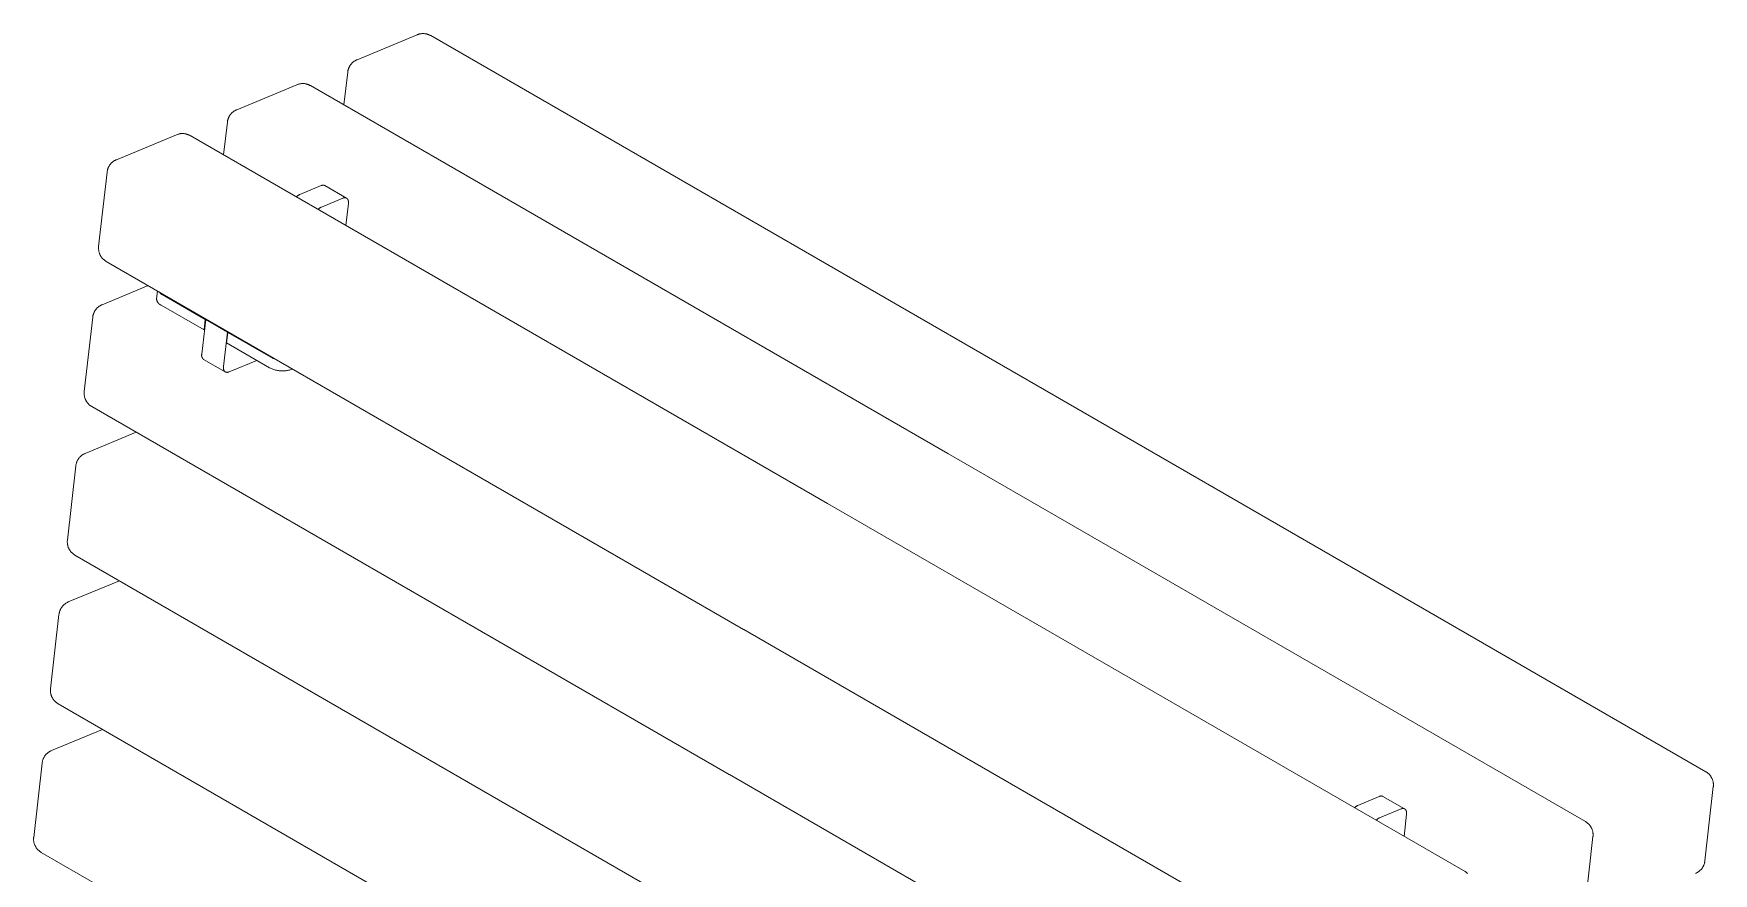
# Model space of a CAD drawing. Header units: millimetres. Extents: x -80 to 4518, y -398 to 2524.
# Drawn here: x 3970 to 4518, y 2251 to 2524 of the extents above; entities that cross this region are included whole.
import ezdxf

# ---------------------------------------------------------------- set-up
doc = ezdxf.new("R2010")
doc.units = ezdxf.units.MM
doc.layers.add('ZANO_R', color=7, linetype='Continuous', lineweight=0)

msp = doc.modelspace()

# ---------------------------------------------------------------- linework, layer by layer
at = {"layer": 'ZANO_R'}
for p, q in [((4075.78, 2515.87), (4095.38, 2524.01)), ((4095.38, 2524.01), (4095.54, 2524.08)), ((4095.54, 2524.08), (4095.7, 2524.13)), ((4095.7, 2524.13), (4095.86, 2524.19)), ((4095.86, 2524.19), (4096.03, 2524.23)), ((4096.03, 2524.23), (4096.19, 2524.27)), ((4096.19, 2524.27), (4096.36, 2524.31)), ((4096.36, 2524.31), (4096.52, 2524.34)), ((4096.52, 2524.34), (4096.69, 2524.36)), ((4096.69, 2524.36), (4096.86, 2524.38)), ((4096.86, 2524.38), (4097.03, 2524.39)), ((4097.03, 2524.39), (4097.2, 2524.4)), ((4097.2, 2524.4), (4097.37, 2524.4)), ((4097.37, 2524.4), (4097.54, 2524.39)), ((4097.54, 2524.39), (4097.71, 2524.38)), ((4097.71, 2524.38), (4097.88, 2524.36)), ((4097.88, 2524.36), (4098.05, 2524.34)), ((4098.05, 2524.34), (4098.22, 2524.31)), ((4098.22, 2524.31), (4098.38, 2524.28)), ((4098.38, 2524.28), (4098.55, 2524.24)), ((4098.55, 2524.24), (4098.71, 2524.19)), ((4098.71, 2524.19), (4098.87, 2524.14)), ((4098.87, 2524.14), (4099.03, 2524.09)), ((4099.03, 2524.09), (4099.19, 2524.03)), ((4099.19, 2524.03), (4099.35, 2523.96)), ((4099.35, 2523.96), (4099.5, 2523.89)), ((4099.5, 2523.89), (4099.65, 2523.81)), ((4099.65, 2523.81), (4099.8, 2523.73)), ((4099.8, 2523.73), (4307.59, 2403.76)), ((4073.21, 2513.45), (4073.28, 2513.6)), ((4073.28, 2513.6), (4073.37, 2513.75)), ((4073.37, 2513.75), (4073.46, 2513.9)), ((4073.46, 2513.9), (4073.55, 2514.04)), ((4073.55, 2514.04), (4073.65, 2514.19)), ((4073.65, 2514.19), (4073.75, 2514.32)), ((4073.75, 2514.32), (4073.86, 2514.46)), ((4073.86, 2514.46), (4073.97, 2514.59)), ((4073.97, 2514.59), (4074.09, 2514.71)), ((4074.09, 2514.71), (4074.21, 2514.83)), ((4074.21, 2514.83), (4074.33, 2514.95)), ((4074.33, 2514.95), (4074.46, 2515.06)), ((4074.46, 2515.06), (4074.6, 2515.17)), ((4074.6, 2515.17), (4074.73, 2515.28)), ((4074.73, 2515.28), (4074.87, 2515.38)), ((4074.87, 2515.38), (4075.02, 2515.47)), ((4075.02, 2515.47), (4075.16, 2515.56)), ((4075.16, 2515.56), (4075.31, 2515.64)), ((4075.31, 2515.64), (4075.46, 2515.72)), ((4075.46, 2515.72), (4075.62, 2515.8)), ((4075.62, 2515.8), (4075.78, 2515.87)), ((4057.31, 2508.04), (4057.48, 2508.06)), ((4057.48, 2508.06), (4057.65, 2508.08)), ((4057.65, 2508.08), (4057.82, 2508.09)), ((4057.82, 2508.09), (4057.99, 2508.1)), ((4057.99, 2508.1), (4058.16, 2508.1)), ((4058.16, 2508.1), (4058.33, 2508.09)), ((4058.33, 2508.09), (4058.5, 2508.08)), ((4058.5, 2508.08), (4058.66, 2508.07)), ((4058.66, 2508.07), (4058.83, 2508.04)), ((4071.51, 2501.12), (4072.73, 2511.81)), ((4072.73, 2511.81), (4072.75, 2511.98)), ((4072.75, 2511.98), (4072.78, 2512.15)), ((4072.78, 2512.15), (4072.81, 2512.32)), ((4072.81, 2512.32), (4072.85, 2512.49)), ((4072.85, 2512.49), (4072.9, 2512.65)), ((4072.9, 2512.65), (4072.95, 2512.82)), ((4072.95, 2512.82), (4073, 2512.98)), ((4073, 2512.98), (4073.06, 2513.14)), ((4073.06, 2513.14), (4073.13, 2513.3)), ((4073.13, 2513.3), (4073.21, 2513.45)), ((4036.56, 2499.57), (4056.17, 2507.72)), ((4056.17, 2507.72), (4056.33, 2507.78)), ((4056.33, 2507.78), (4056.49, 2507.84)), ((4056.49, 2507.84), (4056.65, 2507.89)), ((4056.65, 2507.89), (4056.81, 2507.93)), ((4056.81, 2507.93), (4056.98, 2507.98)), ((4056.98, 2507.98), (4057.14, 2508.01)), ((4057.14, 2508.01), (4057.31, 2508.04)), ((4058.83, 2508.04), (4059, 2508.02)), ((4059, 2508.02), (4059.17, 2507.98)), ((4059.17, 2507.98), (4059.33, 2507.94)), ((4059.33, 2507.94), (4059.5, 2507.9)), ((4059.5, 2507.9), (4059.66, 2507.85)), ((4059.66, 2507.85), (4059.82, 2507.79)), ((4059.82, 2507.79), (4059.98, 2507.73)), ((4059.98, 2507.73), (4060.13, 2507.66)), ((4060.13, 2507.66), (4060.29, 2507.59)), ((4060.29, 2507.59), (4060.44, 2507.51)), ((4060.44, 2507.51), (4060.59, 2507.43)), ((4060.59, 2507.43), (4268.37, 2387.47)), ((4033.92, 2497), (4033.99, 2497.15)), ((4033.99, 2497.15), (4034.07, 2497.31)), ((4034.07, 2497.31), (4034.15, 2497.46)), ((4034.15, 2497.46), (4034.24, 2497.6)), ((4034.24, 2497.6), (4034.33, 2497.75)), ((4034.33, 2497.75), (4034.43, 2497.89)), ((4034.43, 2497.89), (4034.54, 2498.03)), ((4034.54, 2498.03), (4034.64, 2498.16)), ((4034.64, 2498.16), (4034.76, 2498.29)), ((4034.76, 2498.29), (4034.87, 2498.41)), ((4034.87, 2498.41), (4034.99, 2498.54)), ((4034.99, 2498.54), (4035.12, 2498.65)), ((4035.12, 2498.65), (4035.25, 2498.77)), ((4035.25, 2498.77), (4035.38, 2498.88)), ((4035.38, 2498.88), (4035.52, 2498.98)), ((4035.52, 2498.98), (4035.66, 2499.08)), ((4035.66, 2499.08), (4035.8, 2499.17)), ((4035.8, 2499.17), (4035.95, 2499.26)), ((4035.95, 2499.26), (4036.1, 2499.35)), ((4036.1, 2499.35), (4036.25, 2499.43)), ((4036.25, 2499.43), (4036.4, 2499.5)), ((4036.4, 2499.5), (4036.56, 2499.57)), ((4017.43, 2491.59), (4017.6, 2491.64)), ((4017.6, 2491.64), (4017.76, 2491.68)), ((4017.76, 2491.68), (4017.93, 2491.71)), ((4017.93, 2491.71), (4018.09, 2491.74)), ((4018.09, 2491.74), (4018.26, 2491.77)), ((4018.26, 2491.77), (4018.43, 2491.78)), ((4018.43, 2491.78), (4018.6, 2491.8)), ((4018.6, 2491.8), (4018.77, 2491.8)), ((4018.77, 2491.8), (4018.94, 2491.8)), ((4018.94, 2491.8), (4019.11, 2491.8)), ((4019.11, 2491.8), (4019.28, 2491.79)), ((4019.28, 2491.79), (4019.45, 2491.77)), ((4019.45, 2491.77), (4019.62, 2491.75)), ((4019.62, 2491.75), (4019.79, 2491.72)), ((4019.79, 2491.72), (4019.95, 2491.68)), ((4019.95, 2491.68), (4020.12, 2491.65)), ((4020.12, 2491.65), (4020.28, 2491.6)), ((4032.3, 2484.82), (4033.51, 2495.51)), ((4033.51, 2495.51), (4033.53, 2495.68)), ((4033.53, 2495.68), (4033.56, 2495.85)), ((4033.56, 2495.85), (4033.6, 2496.02)), ((4033.6, 2496.02), (4033.63, 2496.19)), ((4033.63, 2496.19), (4033.68, 2496.35)), ((4033.68, 2496.35), (4033.73, 2496.52)), ((4033.73, 2496.52), (4033.79, 2496.68)), ((4033.79, 2496.68), (4033.85, 2496.84)), ((4033.85, 2496.84), (4033.92, 2497)), ((3997.35, 2483.27), (4016.95, 2491.42)), ((4016.95, 2491.42), (4017.11, 2491.48)), ((4017.11, 2491.48), (4017.27, 2491.54)), ((4017.27, 2491.54), (4017.43, 2491.59)), ((4020.28, 2491.6), (4020.44, 2491.55)), ((4020.44, 2491.55), (4020.6, 2491.49)), ((4020.6, 2491.49), (4020.76, 2491.43)), ((4020.76, 2491.43), (4020.92, 2491.36)), ((4020.92, 2491.36), (4021.07, 2491.29)), ((4021.07, 2491.29), (4021.22, 2491.22)), ((4021.22, 2491.22), (4021.37, 2491.13)), ((4021.37, 2491.13), (4229.16, 2371.17)), ((3994.63, 2480.54), (3994.7, 2480.7)), ((3994.7, 2480.7), (3994.78, 2480.86)), ((3994.78, 2480.86), (3994.85, 2481.01)), ((3994.85, 2481.01), (3994.94, 2481.16)), ((3994.94, 2481.16), (3995.03, 2481.31)), ((3995.03, 2481.31), (3995.12, 2481.45)), ((3995.12, 2481.45), (3995.22, 2481.59)), ((3995.22, 2481.59), (3995.32, 2481.73)), ((3995.32, 2481.73), (3995.43, 2481.86)), ((3995.43, 2481.86), (3995.54, 2481.99)), ((3995.54, 2481.99), (3995.66, 2482.12)), ((3995.66, 2482.12), (3995.78, 2482.24)), ((3995.78, 2482.24), (3995.9, 2482.36)), ((3995.9, 2482.36), (3996.03, 2482.47)), ((3996.03, 2482.47), (3996.17, 2482.58)), ((3996.17, 2482.58), (3996.3, 2482.68)), ((3996.3, 2482.68), (3996.44, 2482.78)), ((3996.44, 2482.78), (3996.58, 2482.88)), ((3996.58, 2482.88), (3996.73, 2482.97)), ((3996.73, 2482.97), (3996.88, 2483.05)), ((3996.88, 2483.05), (3997.03, 2483.13)), ((3997.03, 2483.13), (3997.19, 2483.2)), ((3997.19, 2483.2), (3997.35, 2483.27)), ((3991.55, 2454.99), (3994.3, 2479.22)), ((3994.3, 2479.22), (3994.32, 2479.39)), ((3994.32, 2479.39), (3994.35, 2479.56)), ((3994.35, 2479.56), (3994.38, 2479.73)), ((3994.38, 2479.73), (3994.42, 2479.89)), ((3994.42, 2479.89), (3994.47, 2480.06)), ((3994.47, 2480.06), (3994.52, 2480.22)), ((3994.52, 2480.22), (3994.57, 2480.38)), ((3994.57, 2480.38), (3994.63, 2480.54)), ((4056.09, 2471.22), (4056.01, 2471.14)), ((4056.17, 2471.3), (4056.09, 2471.22)), ((4056.25, 2471.37), (4056.17, 2471.3)), ((4056.34, 2471.45), (4056.25, 2471.37)), ((4056.42, 2471.52), (4056.34, 2471.45)), ((4056.51, 2471.58), (4056.42, 2471.52)), ((4056.61, 2471.65), (4056.51, 2471.58)), ((4056.7, 2471.71), (4056.61, 2471.65)), ((4056.8, 2471.77), (4056.7, 2471.71)), ((4056.8, 2471.77), (4056.87, 2471.81)), ((4056.87, 2471.81), (4056.94, 2471.85)), ((4056.94, 2471.85), (4057.02, 2471.88)), ((4057.02, 2471.88), (4057.09, 2471.92)), ((4064.09, 2474.83), (4057.09, 2471.92)), ((4064.14, 2474.85), (4064.09, 2474.83)), ((4064.18, 2474.86), (4064.14, 2474.85)), ((4071.17, 2470.74), (4064.16, 2467.83)), ((4064.22, 2474.88), (4064.18, 2474.86)), ((4064.27, 2474.9), (4064.22, 2474.88)), ((4064.31, 2474.91), (4064.27, 2474.9)), ((4064.35, 2474.92), (4064.31, 2474.91)), ((4064.4, 2474.94), (4064.35, 2474.92)), ((4064.44, 2474.94), (4064.4, 2474.94)), ((4064.49, 2474.95), (4064.44, 2474.94)), ((4064.54, 2474.96), (4064.49, 2474.95)), ((4064.58, 2474.96), (4064.54, 2474.96)), ((4064.63, 2474.97), (4064.58, 2474.96)), ((4064.67, 2474.97), (4064.63, 2474.97)), ((4064.72, 2474.97), (4064.67, 2474.97)), ((4064.77, 2474.97), (4064.72, 2474.97)), ((4064.81, 2474.96), (4064.77, 2474.97)), ((4064.86, 2474.96), (4064.81, 2474.96)), ((4064.9, 2474.95), (4064.86, 2474.96)), ((4064.95, 2474.95), (4064.9, 2474.95)), ((4065, 2474.94), (4064.95, 2474.95)), ((4065.04, 2474.93), (4065, 2474.94)), ((4065.09, 2474.91), (4065.04, 2474.93)), ((4065.13, 2474.9), (4065.09, 2474.91)), ((4065.17, 2474.88), (4065.13, 2474.9)), ((4065.22, 2474.87), (4065.17, 2474.88)), ((4065.26, 2474.85), (4065.22, 2474.87)), ((4065.3, 2474.83), (4065.26, 2474.85)), ((4065.3, 2474.83), (4072.35, 2470.76)), ((4071.21, 2470.76), (4071.17, 2470.74)), ((4071.26, 2470.78), (4071.21, 2470.76)), ((4071.31, 2470.8), (4071.26, 2470.78)), ((4071.35, 2470.81), (4071.31, 2470.8)), ((4071.4, 2470.83), (4071.35, 2470.81)), ((4071.45, 2470.84), (4071.4, 2470.83)), ((4071.5, 2470.85), (4071.45, 2470.84)), ((4071.54, 2470.86), (4071.5, 2470.85)), ((4071.59, 2470.87), (4071.54, 2470.86)), ((4071.64, 2470.87), (4071.59, 2470.87)), ((4071.69, 2470.88), (4071.64, 2470.87)), ((4071.73, 2470.88), (4071.69, 2470.88)), ((4071.78, 2470.89), (4071.73, 2470.88)), ((4071.8, 2470.89), (4071.78, 2470.89)), ((4071.83, 2470.89), (4071.8, 2470.89)), ((4071.85, 2470.89), (4071.83, 2470.89)), ((4071.87, 2470.89), (4071.85, 2470.89)), ((4071.9, 2470.88), (4071.87, 2470.89)), ((4071.92, 2470.88), (4071.9, 2470.88)), ((4071.94, 2470.88), (4071.92, 2470.88)), ((4071.96, 2470.88), (4071.94, 2470.88)), ((4071.99, 2470.88), (4071.96, 2470.88)), ((4072.01, 2470.87), (4071.99, 2470.88)), ((4072.03, 2470.87), (4072.01, 2470.87)), ((4072.05, 2470.86), (4072.03, 2470.87)), ((4072.08, 2470.86), (4072.05, 2470.86)), ((4072.1, 2470.85), (4072.08, 2470.86)), ((4072.12, 2470.85), (4072.1, 2470.85)), ((4072.14, 2470.84), (4072.12, 2470.85)), ((4072.16, 2470.84), (4072.14, 2470.84)), ((4072.18, 2470.83), (4072.16, 2470.84)), ((4072.21, 2470.82), (4072.18, 2470.83)), ((4072.23, 2470.82), (4072.21, 2470.82)), ((4072.25, 2470.81), (4072.23, 2470.82)), ((4072.27, 2470.8), (4072.25, 2470.81)), ((4072.29, 2470.79), (4072.27, 2470.8)), ((4072.31, 2470.78), (4072.29, 2470.79)), ((4072.33, 2470.77), (4072.31, 2470.78)), ((4072.35, 2470.76), (4072.33, 2470.77)), ((4072.37, 2470.75), (4072.35, 2470.76)), ((4072.39, 2470.74), (4072.37, 2470.75)), ((4072.41, 2470.73), (4072.39, 2470.74)), ((4072.42, 2470.71), (4072.41, 2470.73)), ((4072.44, 2470.7), (4072.42, 2470.71)), ((4072.46, 2470.69), (4072.44, 2470.7)), ((4072.48, 2470.67), (4072.46, 2470.69)), ((4072.5, 2470.66), (4072.48, 2470.67)), ((4072.51, 2470.65), (4072.5, 2470.66)), ((4072.53, 2470.63), (4072.51, 2470.65)), ((4072.55, 2470.62), (4072.53, 2470.63)), ((4072.57, 2470.6), (4072.55, 2470.62)), ((4072.58, 2470.58), (4072.57, 2470.6)), ((4072.6, 2470.57), (4072.58, 2470.58)), ((4072.61, 2470.55), (4072.6, 2470.57)), ((4072.63, 2470.53), (4072.61, 2470.55)), ((4072.64, 2470.52), (4072.63, 2470.53)), ((4072.66, 2470.5), (4072.64, 2470.52)), ((4072.67, 2470.48), (4072.66, 2470.5)), ((4072.69, 2470.46), (4072.67, 2470.48)), ((4072.7, 2470.44), (4072.69, 2470.46)), ((4072.72, 2470.42), (4072.7, 2470.44)), ((4072.73, 2470.4), (4072.72, 2470.42)), ((4072.74, 2470.38), (4072.73, 2470.4)), ((4072.75, 2470.36), (4072.74, 2470.38)), ((4072.77, 2470.34), (4072.75, 2470.36)), ((4072.78, 2470.32), (4072.77, 2470.34)), ((4072.79, 2470.3), (4072.78, 2470.32)), ((4072.8, 2470.28), (4072.79, 2470.3)), ((4072.81, 2470.26), (4072.8, 2470.28)), ((4072.83, 2470.21), (4072.81, 2470.26)), ((4072.85, 2470.16), (4072.83, 2470.21)), ((4072.87, 2470.12), (4072.85, 2470.16)), ((4072.89, 2470.07), (4072.87, 2470.12)), ((4072.91, 2470.02), (4072.89, 2470.07)), ((4072.92, 2469.97), (4072.91, 2470.02)), ((4072.93, 2469.92), (4072.92, 2469.97)), ((4072.94, 2469.86), (4072.93, 2469.92)), ((4072.96, 2469.81), (4072.94, 2469.86)), ((4072.96, 2469.76), (4072.96, 2469.81)), ((4072.97, 2469.7), (4072.96, 2469.76)), ((4063.16, 2467.13), (4063.08, 2467.05)), ((4063.24, 2467.21), (4063.16, 2467.13)), ((4063.32, 2467.29), (4063.24, 2467.21)), ((4063.41, 2467.36), (4063.32, 2467.29)), ((4063.5, 2467.43), (4063.41, 2467.36)), ((4063.59, 2467.5), (4063.5, 2467.43)), ((4063.68, 2467.57), (4063.59, 2467.5)), ((4063.77, 2467.63), (4063.68, 2467.57)), ((4063.87, 2467.69), (4063.77, 2467.63)), ((4063.94, 2467.73), (4063.87, 2467.69)), ((4064.01, 2467.77), (4063.94, 2467.73)), ((4064.09, 2467.8), (4064.01, 2467.77)), ((4064.16, 2467.83), (4064.09, 2467.8)), ((4072.16, 2461.81), (4072.97, 2469.02)), ((4072.98, 2469.65), (4072.97, 2469.7)), ((4072.97, 2469.02), (4072.98, 2469.14)), ((4072.98, 2469.59), (4072.98, 2469.65)), ((4072.99, 2469.54), (4072.98, 2469.59)), ((4072.98, 2469.14), (4072.99, 2469.19)), ((4072.99, 2469.48), (4072.99, 2469.54)), ((4072.99, 2469.42), (4072.99, 2469.48)), ((4072.99, 2469.37), (4072.99, 2469.42)), ((4072.99, 2469.31), (4072.99, 2469.37)), ((4072.99, 2469.25), (4072.99, 2469.31)), ((4072.99, 2469.19), (4072.99, 2469.25)), ((3991.52, 2454.65), (3991.53, 2454.82)), ((3991.52, 2454.48), (3991.52, 2454.65)), ((3991.52, 2454.31), (3991.52, 2454.48)), ((3991.53, 2454.14), (3991.52, 2454.31)), ((3991.53, 2454.82), (3991.55, 2454.99)), ((3991.54, 2453.97), (3991.53, 2454.14)), ((3991.56, 2453.8), (3991.54, 2453.97)), ((3991.58, 2453.63), (3991.56, 2453.8)), ((3991.61, 2453.46), (3991.58, 2453.63)), ((3991.65, 2453.3), (3991.61, 2453.46)), ((3991.69, 2453.13), (3991.65, 2453.3)), ((3991.74, 2452.97), (3991.69, 2453.13)), ((3991.79, 2452.8), (3991.74, 2452.97)), ((3991.85, 2452.64), (3991.79, 2452.8)), ((3991.91, 2452.49), (3991.85, 2452.64)), ((3991.98, 2452.33), (3991.91, 2452.49)), ((3992.05, 2452.18), (3991.98, 2452.33)), ((3992.13, 2452.02), (3992.05, 2452.18)), ((3992.22, 2451.88), (3992.13, 2452.02)), ((3992.31, 2451.73), (3992.22, 2451.88)), ((3992.4, 2451.59), (3992.31, 2451.73)), ((3992.5, 2451.45), (3992.4, 2451.59)), ((3992.6, 2451.32), (3992.5, 2451.45)), ((3992.71, 2451.18), (3992.6, 2451.32)), ((3992.83, 2451.06), (3992.71, 2451.18)), ((3992.94, 2450.93), (3992.83, 2451.06)), ((3993.06, 2450.81), (3992.94, 2450.93)), ((3993.19, 2450.7), (3993.06, 2450.81)), ((3993.32, 2450.58), (3993.19, 2450.7)), ((3993.45, 2450.48), (3993.32, 2450.58)), ((3993.59, 2450.38), (3993.45, 2450.48)), ((3993.73, 2450.28), (3993.59, 2450.38)), ((3993.87, 2450.19), (3993.73, 2450.28)), ((3994.02, 2450.1), (3993.87, 2450.19)), ((4201.82, 2330.12), (3994.02, 2450.1)), ((3992.65, 2435.97), (4007.67, 2442.22)), ((4010.44, 2437.87), (4010.74, 2440.44)), ((4010.44, 2437.87), (4010.45, 2437.79)), ((4010.45, 2437.79), (4010.46, 2437.71)), ((4010.46, 2437.71), (4010.47, 2437.63)), ((4010.47, 2437.63), (4010.49, 2437.55)), ((4010.49, 2437.55), (4010.5, 2437.48)), ((4010.5, 2437.48), (4010.52, 2437.4)), ((4010.52, 2437.4), (4010.55, 2437.32)), ((4010.55, 2437.32), (4010.57, 2437.25)), ((4010.57, 2437.25), (4010.6, 2437.17)), ((4010.6, 2437.17), (4010.63, 2437.1)), ((4010.63, 2437.1), (4010.66, 2437.03)), ((4010.66, 2437.03), (4010.7, 2436.95)), ((4010.7, 2436.95), (4010.74, 2436.88)), ((4010.74, 2436.88), (4010.78, 2436.82)), ((4011.28, 2440.13), (4011.37, 2440.04)), ((4011.37, 2440.04), (4011.46, 2439.94)), ((4011.46, 2439.94), (4011.56, 2439.85)), ((4011.56, 2439.85), (4011.65, 2439.76)), ((4011.65, 2439.76), (4011.76, 2439.68)), ((4011.76, 2439.68), (4011.86, 2439.6)), ((4011.86, 2439.6), (4011.97, 2439.52)), ((4011.97, 2439.52), (4012.08, 2439.45)), ((4012.08, 2439.45), (4012.19, 2439.38)), ((4012.19, 2439.38), (4012.3, 2439.31)), ((4012.3, 2439.31), (4026.3, 2431.23)), ((3986.85, 2407.69), (3989.6, 2431.92)), ((3989.6, 2431.92), (3989.62, 2432.09)), ((3989.62, 2432.09), (3989.65, 2432.26)), ((3989.65, 2432.26), (3989.68, 2432.43)), ((3989.68, 2432.43), (3989.72, 2432.59)), ((3989.72, 2432.59), (3989.77, 2432.76)), ((3989.77, 2432.76), (3989.82, 2432.92)), ((3989.82, 2432.92), (3989.88, 2433.09)), ((3989.88, 2433.09), (3989.94, 2433.25)), ((3989.94, 2433.25), (3990.01, 2433.4)), ((3990.01, 2433.4), (3990.08, 2433.56)), ((3990.08, 2433.56), (3990.16, 2433.71)), ((3990.16, 2433.71), (3990.24, 2433.86)), ((3990.24, 2433.86), (3990.33, 2434.01)), ((3990.33, 2434.01), (3990.42, 2434.15)), ((3990.42, 2434.15), (3990.52, 2434.29)), ((3990.52, 2434.29), (3990.63, 2434.43)), ((3990.63, 2434.43), (3990.73, 2434.56)), ((3990.73, 2434.56), (3990.85, 2434.69)), ((3990.85, 2434.69), (3990.96, 2434.82)), ((3990.96, 2434.82), (3991.08, 2434.94)), ((3991.08, 2434.94), (3991.21, 2435.06)), ((3991.21, 2435.06), (3991.34, 2435.17)), ((3991.34, 2435.17), (3991.47, 2435.28)), ((3991.47, 2435.28), (3991.61, 2435.38)), ((3991.61, 2435.38), (3991.75, 2435.48)), ((3991.75, 2435.48), (3991.89, 2435.58)), ((3991.89, 2435.58), (3992.04, 2435.67)), ((3992.04, 2435.67), (3992.19, 2435.75)), ((3992.19, 2435.75), (3992.34, 2435.83)), ((3992.34, 2435.83), (3992.49, 2435.91)), ((3992.49, 2435.91), (3992.65, 2435.97)), ((4010.78, 2436.82), (4010.82, 2436.75)), ((4010.82, 2436.75), (4010.86, 2436.68)), ((4010.86, 2436.68), (4010.91, 2436.62)), ((4010.91, 2436.62), (4010.96, 2436.55)), ((4010.96, 2436.55), (4011.01, 2436.49)), ((4011.01, 2436.49), (4011.06, 2436.43)), ((4011.06, 2436.43), (4011.12, 2436.38)), ((4011.12, 2436.38), (4011.18, 2436.32)), ((4011.18, 2436.32), (4011.23, 2436.27)), ((4011.23, 2436.27), (4011.3, 2436.22)), ((4011.3, 2436.22), (4011.36, 2436.17)), ((4011.36, 2436.17), (4011.42, 2436.12)), ((4011.42, 2436.12), (4011.49, 2436.07)), ((4011.49, 2436.07), (4011.56, 2436.03)), ((4011.56, 2436.03), (4011.62, 2435.99)), ((4011.62, 2435.99), (4011.69, 2435.95)), ((4011.69, 2435.95), (4011.77, 2435.92)), ((4011.77, 2435.92), (4011.84, 2435.88)), ((4011.84, 2435.88), (4011.91, 2435.85)), ((4011.91, 2435.85), (4025.91, 2427.77)), ((4026.45, 2431.15), (4025.17, 2419.9)), ((4025.91, 2427.77), (4026.3, 2431.23)), ((4025.91, 2427.77), (4026.07, 2427.83)), ((4026.3, 2431.23), (4026.53, 2431.32)), ((4026.67, 2431.24), (4026.45, 2431.15)), ((4033.52, 2427.07), (4026.45, 2431.15)), ((4033.52, 2427.07), (4032.24, 2415.82)), ((4033.66, 2426.98), (4033.27, 2423.52)), ((4033.75, 2427.16), (4033.52, 2427.07)), ((4033.89, 2427.08), (4033.66, 2426.98)), ((4033.66, 2426.98), (4047.66, 2418.9)), ((4033.27, 2423.52), (4047.27, 2415.44)), ((4025.13, 2419.61), (4025.12, 2419.55)), ((4025.12, 2419.55), (4025.12, 2419.49)), ((4025.12, 2419.49), (4025.13, 2419.44)), ((4025.14, 2419.73), (4025.13, 2419.67)), ((4025.13, 2419.67), (4025.13, 2419.61)), ((4025.13, 2419.44), (4025.13, 2419.38)), ((4025.13, 2419.38), (4025.13, 2419.32)), ((4025.13, 2419.32), (4025.14, 2419.26)), ((4025.15, 2419.79), (4025.14, 2419.73)), ((4025.14, 2419.26), (4025.15, 2419.2)), ((4025.16, 2419.84), (4025.15, 2419.79)), ((4025.15, 2419.2), (4025.16, 2419.15)), ((4025.17, 2419.9), (4025.16, 2419.84)), ((4025.16, 2419.15), (4025.18, 2419.09)), ((4025.18, 2419.09), (4025.19, 2419.03)), ((4025.19, 2419.03), (4025.21, 2418.98)), ((4025.21, 2418.98), (4025.23, 2418.92)), ((4025.23, 2418.92), (4025.25, 2418.87)), ((4025.25, 2418.87), (4025.27, 2418.81)), ((4025.27, 2418.81), (4025.3, 2418.76)), ((4025.3, 2418.76), (4025.32, 2418.71)), ((4025.32, 2418.71), (4025.35, 2418.66)), ((4025.35, 2418.66), (4025.38, 2418.61)), ((4025.38, 2418.61), (4025.41, 2418.56)), ((4025.41, 2418.56), (4025.45, 2418.51)), ((4025.45, 2418.51), (4025.48, 2418.46)), ((4025.48, 2418.46), (4025.52, 2418.42)), ((4025.52, 2418.42), (4025.56, 2418.37)), ((4025.56, 2418.37), (4025.6, 2418.33)), ((4025.6, 2418.33), (4025.64, 2418.29)), ((4025.64, 2418.29), (4025.68, 2418.25)), ((4025.68, 2418.25), (4025.73, 2418.21)), ((4025.73, 2418.21), (4025.77, 2418.17)), ((4032.83, 2414.1), (4025.77, 2418.17)), ((4032.23, 2415.65), (4032.22, 2415.59)), ((4032.22, 2415.59), (4032.22, 2415.53)), ((4032.22, 2415.53), (4032.22, 2415.47)), ((4032.22, 2415.47), (4032.22, 2415.42)), ((4032.22, 2415.42), (4032.22, 2415.36)), ((4032.22, 2415.36), (4032.23, 2415.3)), ((4032.24, 2415.82), (4032.23, 2415.7)), ((4032.23, 2415.7), (4032.23, 2415.65)), ((4032.23, 2415.3), (4032.23, 2415.25)), ((4032.23, 2415.25), (4032.24, 2415.19)), ((4032.24, 2415.19), (4032.24, 2415.14)), ((4032.24, 2415.14), (4032.25, 2415.08)), ((4032.25, 2415.08), (4032.26, 2415.03)), ((4032.26, 2415.03), (4032.27, 2414.98)), ((4032.27, 2414.98), (4032.28, 2414.92)), ((4034.05, 2414.09), (4043.09, 2417.85)), ((4047.27, 2415.44), (4047.54, 2415.3)), ((4047.54, 2415.3), (4047.81, 2415.18)), ((4047.66, 2418.9), (4047.86, 2418.79)), ((4047.81, 2415.18), (4048.09, 2415.06)), ((4047.86, 2418.79), (4048.07, 2418.69)), ((4048.07, 2418.69), (4048.28, 2418.59)), ((4048.09, 2415.06), (4048.37, 2414.95)), ((4048.28, 2418.59), (4048.49, 2418.5)), ((4048.49, 2418.5), (4048.71, 2418.42)), ((4048.71, 2418.42), (4048.92, 2418.34)), ((4048.92, 2418.34), (4049.14, 2418.27)), ((4054.3, 2414.85), (4054.74, 2415.04)), ((4032.28, 2414.92), (4032.29, 2414.87)), ((4032.29, 2414.87), (4032.31, 2414.82)), ((4032.31, 2414.82), (4032.32, 2414.77)), ((4032.32, 2414.77), (4032.34, 2414.72)), ((4032.34, 2414.72), (4032.36, 2414.68)), ((4032.36, 2414.68), (4032.38, 2414.63)), ((4032.38, 2414.63), (4032.4, 2414.58)), ((4032.4, 2414.58), (4032.41, 2414.56)), ((4032.41, 2414.56), (4032.42, 2414.54)), ((4032.42, 2414.54), (4032.43, 2414.52)), ((4032.43, 2414.52), (4032.45, 2414.5)), ((4032.45, 2414.5), (4032.46, 2414.48)), ((4032.46, 2414.48), (4032.47, 2414.46)), ((4032.47, 2414.46), (4032.49, 2414.43)), ((4032.49, 2414.43), (4032.5, 2414.42)), ((4032.5, 2414.42), (4032.51, 2414.4)), ((4032.51, 2414.4), (4032.53, 2414.38)), ((4032.53, 2414.38), (4032.54, 2414.36)), ((4032.54, 2414.36), (4032.56, 2414.34)), ((4032.56, 2414.34), (4032.57, 2414.32)), ((4032.57, 2414.32), (4032.59, 2414.3)), ((4032.59, 2414.3), (4032.6, 2414.29)), ((4032.6, 2414.29), (4032.62, 2414.27)), ((4032.62, 2414.27), (4032.63, 2414.25)), ((4032.63, 2414.25), (4032.65, 2414.24)), ((4032.65, 2414.24), (4032.67, 2414.22)), ((4032.67, 2414.22), (4032.68, 2414.21)), ((4032.68, 2414.21), (4032.7, 2414.19)), ((4032.7, 2414.19), (4032.72, 2414.18)), ((4032.72, 2414.18), (4032.74, 2414.16)), ((4032.74, 2414.16), (4032.75, 2414.15)), ((4032.75, 2414.15), (4032.77, 2414.14)), ((4032.77, 2414.14), (4032.79, 2414.12)), ((4032.79, 2414.12), (4032.81, 2414.11)), ((4032.81, 2414.11), (4032.83, 2414.1)), ((4032.83, 2414.1), (4032.85, 2414.09)), ((4032.85, 2414.09), (4032.87, 2414.08)), ((4032.87, 2414.08), (4032.89, 2414.07)), ((4032.89, 2414.07), (4032.91, 2414.06)), ((4032.91, 2414.06), (4032.93, 2414.05)), ((4032.93, 2414.05), (4032.95, 2414.04)), ((4032.95, 2414.04), (4032.97, 2414.03)), ((4032.97, 2414.03), (4032.99, 2414.02)), ((4032.99, 2414.02), (4033.01, 2414.02)), ((4033.01, 2414.02), (4033.03, 2414.01)), ((4033.03, 2414.01), (4033.05, 2414)), ((4033.05, 2414), (4033.07, 2414)), ((4033.07, 2414), (4033.09, 2413.99)), ((4033.09, 2413.99), (4033.12, 2413.98)), ((4033.12, 2413.98), (4033.14, 2413.98)), ((4033.14, 2413.98), (4033.16, 2413.97)), ((4033.16, 2413.97), (4033.18, 2413.97)), ((4033.18, 2413.97), (4033.21, 2413.97)), ((4033.21, 2413.97), (4033.23, 2413.96)), ((4033.23, 2413.96), (4033.25, 2413.96)), ((4033.25, 2413.96), (4033.27, 2413.96)), ((4033.27, 2413.96), (4033.3, 2413.96)), ((4033.3, 2413.96), (4033.32, 2413.95)), ((4033.32, 2413.95), (4033.34, 2413.95)), ((4033.34, 2413.95), (4033.36, 2413.95)), ((4033.36, 2413.95), (4033.39, 2413.95)), ((4033.39, 2413.95), (4033.41, 2413.95)), ((4033.41, 2413.95), (4033.43, 2413.95)), ((4033.43, 2413.95), (4033.48, 2413.95)), ((4033.48, 2413.95), (4033.53, 2413.96)), ((4033.53, 2413.96), (4033.58, 2413.96)), ((4033.58, 2413.96), (4033.62, 2413.97)), ((4033.62, 2413.97), (4033.67, 2413.98)), ((4033.67, 2413.98), (4033.72, 2413.99)), ((4033.72, 2413.99), (4033.77, 2414)), ((4033.77, 2414), (4033.81, 2414.01)), ((4033.81, 2414.01), (4033.86, 2414.03)), ((4033.86, 2414.03), (4033.91, 2414.04)), ((4033.91, 2414.04), (4033.95, 2414.06)), ((4033.95, 2414.06), (4034, 2414.08)), ((4034, 2414.08), (4034.05, 2414.09)), ((4048.37, 2414.95), (4048.66, 2414.85)), ((4048.66, 2414.85), (4048.95, 2414.76)), ((4048.95, 2414.76), (4049.24, 2414.68)), ((4049.24, 2414.68), (4049.53, 2414.61)), ((4049.53, 2414.61), (4049.83, 2414.55)), ((4049.83, 2414.55), (4050.13, 2414.5)), ((4050.13, 2414.5), (4050.42, 2414.46)), ((4050.42, 2414.46), (4050.73, 2414.43)), ((4050.73, 2414.43), (4051.03, 2414.41)), ((4051.03, 2414.41), (4051.33, 2414.4)), ((4051.33, 2414.4), (4051.63, 2414.4)), ((4051.63, 2414.4), (4051.93, 2414.41)), ((4051.93, 2414.41), (4052.24, 2414.43)), ((4052.24, 2414.43), (4052.54, 2414.46)), ((4052.54, 2414.46), (4052.84, 2414.5)), ((4052.84, 2414.5), (4053.13, 2414.55)), ((4053.13, 2414.55), (4053.43, 2414.61)), ((4053.43, 2414.61), (4053.72, 2414.68)), ((4053.72, 2414.68), (4054.02, 2414.76)), ((4054.02, 2414.76), (4054.3, 2414.85)), ((3986.82, 2407.18), (3986.83, 2407.35)), ((3986.82, 2407.01), (3986.82, 2407.18)), ((3986.83, 2406.84), (3986.82, 2407.01)), ((3986.83, 2407.35), (3986.84, 2407.52)), ((3986.84, 2406.67), (3986.83, 2406.84)), ((3986.84, 2407.52), (3986.85, 2407.69)), ((3986.86, 2406.5), (3986.84, 2406.67)), ((3986.89, 2406.33), (3986.86, 2406.5)), ((3986.92, 2406.17), (3986.89, 2406.33)), ((3986.95, 2406), (3986.92, 2406.17)), ((3986.99, 2405.83), (3986.95, 2406)), ((3987.04, 2405.67), (3986.99, 2405.83)), ((3987.09, 2405.51), (3987.04, 2405.67)), ((3987.15, 2405.35), (3987.09, 2405.51)), ((3987.21, 2405.19), (3987.15, 2405.35)), ((3987.28, 2405.03), (3987.21, 2405.19)), ((3987.36, 2404.88), (3987.28, 2405.03)), ((3987.44, 2404.73), (3987.36, 2404.88)), ((3987.52, 2404.58), (3987.44, 2404.73)), ((3987.61, 2404.43), (3987.52, 2404.58)), ((3987.71, 2404.29), (3987.61, 2404.43)), ((3987.8, 2404.15), (3987.71, 2404.29)), ((3987.91, 2404.02), (3987.8, 2404.15)), ((3988.02, 2403.89), (3987.91, 2404.02)), ((3988.13, 2403.76), (3988.02, 2403.89)), ((3988.25, 2403.63), (3988.13, 2403.76)), ((3988.37, 2403.51), (3988.25, 2403.63)), ((3988.49, 2403.4), (3988.37, 2403.51)), ((3988.62, 2403.29), (3988.49, 2403.4)), ((3988.76, 2403.18), (3988.62, 2403.29)), ((3988.89, 2403.08), (3988.76, 2403.18)), ((3989.03, 2402.98), (3988.89, 2403.08)), ((3989.18, 2402.89), (3989.03, 2402.98)), ((3989.32, 2402.8), (3989.18, 2402.89)), ((4197.12, 2282.83), (3989.32, 2402.8)), ((4307.63, 2403.74), (4515.45, 2283.75)), ((3987.16, 2387.52), (4003.8, 2394.44)), ((3981.36, 2359.24), (3984.11, 2383.47)), ((3984.11, 2383.47), (3984.13, 2383.64)), ((3984.13, 2383.64), (3984.16, 2383.81)), ((3984.16, 2383.81), (3984.19, 2383.97)), ((3984.19, 2383.97), (3984.23, 2384.14)), ((3984.23, 2384.14), (3984.28, 2384.31)), ((3984.28, 2384.31), (3984.33, 2384.47)), ((3984.33, 2384.47), (3984.38, 2384.63)), ((3984.38, 2384.63), (3984.45, 2384.79)), ((3984.45, 2384.79), (3984.51, 2384.95)), ((3984.51, 2384.95), (3984.59, 2385.11)), ((3984.59, 2385.11), (3984.66, 2385.26)), ((3984.66, 2385.26), (3984.75, 2385.41)), ((3984.75, 2385.41), (3984.84, 2385.56)), ((3984.84, 2385.56), (3984.93, 2385.7)), ((3984.93, 2385.7), (3985.03, 2385.84)), ((3985.03, 2385.84), (3985.13, 2385.98)), ((3985.13, 2385.98), (3985.24, 2386.11)), ((3985.24, 2386.11), (3985.35, 2386.24)), ((3985.35, 2386.24), (3985.47, 2386.37)), ((3985.47, 2386.37), (3985.59, 2386.49)), ((3985.59, 2386.49), (3985.71, 2386.61)), ((3985.71, 2386.61), (3985.84, 2386.72)), ((3985.84, 2386.72), (3985.98, 2386.83)), ((3985.98, 2386.83), (3986.11, 2386.93)), ((3986.11, 2386.93), (3986.25, 2387.03)), ((3986.25, 2387.03), (3986.4, 2387.13)), ((3986.4, 2387.13), (3986.54, 2387.21)), ((3986.54, 2387.21), (3986.69, 2387.3)), ((3986.69, 2387.3), (3986.84, 2387.38)), ((3986.84, 2387.38), (3987, 2387.45)), ((3987, 2387.45), (3987.16, 2387.52)), ((4268.41, 2387.44), (4476.24, 2267.45)), ((4229.2, 2371.15), (4437.02, 2251.16)), ((3981.33, 2358.9), (3981.34, 2359.07)), ((3981.33, 2358.73), (3981.33, 2358.9)), ((3981.33, 2358.56), (3981.33, 2358.73)), ((3981.34, 2358.39), (3981.33, 2358.56)), ((3981.34, 2359.07), (3981.36, 2359.24)), ((3981.35, 2358.22), (3981.34, 2358.39)), ((3981.37, 2358.05), (3981.35, 2358.22)), ((3981.39, 2357.88), (3981.37, 2358.05)), ((3981.42, 2357.71), (3981.39, 2357.88)), ((3981.46, 2357.55), (3981.42, 2357.71)), ((3981.5, 2357.38), (3981.46, 2357.55)), ((3981.55, 2357.22), (3981.5, 2357.38)), ((3981.6, 2357.05), (3981.55, 2357.22)), ((3981.66, 2356.89), (3981.6, 2357.05)), ((3981.72, 2356.73), (3981.66, 2356.89)), ((3981.79, 2356.58), (3981.72, 2356.73)), ((3981.86, 2356.43), (3981.79, 2356.58)), ((3981.94, 2356.27), (3981.86, 2356.43)), ((3982.03, 2356.13), (3981.94, 2356.27)), ((3982.12, 2355.98), (3982.03, 2356.13)), ((3982.21, 2355.84), (3982.12, 2355.98)), ((3982.31, 2355.7), (3982.21, 2355.84)), ((3982.42, 2355.56), (3982.31, 2355.7)), ((3982.52, 2355.43), (3982.42, 2355.56)), ((3982.64, 2355.31), (3982.52, 2355.43)), ((3982.75, 2355.18), (3982.64, 2355.31)), ((3982.87, 2355.06), (3982.75, 2355.18)), ((3983, 2354.95), (3982.87, 2355.06)), ((3983.13, 2354.83), (3983, 2354.95)), ((3983.26, 2354.73), (3983.13, 2354.83)), ((3983.4, 2354.62), (3983.26, 2354.73)), ((3983.54, 2354.53), (3983.4, 2354.62)), ((3983.68, 2354.43), (3983.54, 2354.53)), ((3983.83, 2354.35), (3983.68, 2354.43)), ((4191.63, 2234.37), (3983.83, 2354.35)), ((3981.66, 2339.07), (3998.31, 2345.99)), ((3980.35, 2338.27), (3980.48, 2338.37)), ((3980.48, 2338.37), (3980.62, 2338.48)), ((3980.62, 2338.48), (3980.76, 2338.58)), ((3980.76, 2338.58), (3980.9, 2338.67)), ((3980.9, 2338.67), (3981.05, 2338.76)), ((3981.05, 2338.76), (3981.2, 2338.85)), ((3981.2, 2338.85), (3981.35, 2338.92)), ((3981.35, 2338.92), (3981.51, 2339)), ((3981.51, 2339), (3981.66, 2339.07)), ((3975.87, 2310.79), (3978.61, 2335.01)), ((3978.61, 2335.01), (3978.64, 2335.18)), ((3978.64, 2335.18), (3978.66, 2335.35)), ((3978.66, 2335.35), (3978.7, 2335.52)), ((3978.7, 2335.52), (3978.74, 2335.69)), ((3978.74, 2335.69), (3978.78, 2335.85)), ((3978.78, 2335.85), (3978.83, 2336.02)), ((3978.83, 2336.02), (3978.89, 2336.18)), ((3978.89, 2336.18), (3978.95, 2336.34)), ((3978.95, 2336.34), (3979.02, 2336.5)), ((3979.02, 2336.5), (3979.09, 2336.65)), ((3979.09, 2336.65), (3979.17, 2336.81)), ((3979.17, 2336.81), (3979.25, 2336.96)), ((3979.25, 2336.96), (3979.34, 2337.1)), ((3979.34, 2337.1), (3979.44, 2337.25)), ((3979.44, 2337.25), (3979.53, 2337.39)), ((3979.53, 2337.39), (3979.64, 2337.52)), ((3979.64, 2337.52), (3979.75, 2337.66)), ((3979.75, 2337.66), (3979.86, 2337.79)), ((3979.86, 2337.79), (3979.97, 2337.91)), ((3979.97, 2337.91), (3980.1, 2338.03)), ((3980.1, 2338.03), (3980.22, 2338.15)), ((3980.22, 2338.15), (3980.35, 2338.27)), ((4409.67, 2210.12), (4201.84, 2330.11)), ((3975.84, 2310.45), (3975.85, 2310.62)), ((3975.84, 2310.28), (3975.84, 2310.45)), ((3975.84, 2310.11), (3975.84, 2310.28)), ((3975.84, 2309.94), (3975.84, 2310.11)), ((3975.86, 2309.76), (3975.84, 2309.94)), ((3975.85, 2310.62), (3975.87, 2310.79)), ((3975.87, 2309.6), (3975.86, 2309.76)), ((3975.9, 2309.43), (3975.87, 2309.6)), ((3975.93, 2309.26), (3975.9, 2309.43)), ((3975.96, 2309.09), (3975.93, 2309.26)), ((3976.01, 2308.93), (3975.96, 2309.09)), ((3976.05, 2308.76), (3976.01, 2308.93)), ((3976.11, 2308.6), (3976.05, 2308.76)), ((3976.16, 2308.44), (3976.11, 2308.6)), ((3976.23, 2308.28), (3976.16, 2308.44)), ((3976.3, 2308.13), (3976.23, 2308.28)), ((3976.37, 2307.97), (3976.3, 2308.13)), ((3976.45, 2307.82), (3976.37, 2307.97)), ((3976.53, 2307.67), (3976.45, 2307.82)), ((3976.62, 2307.53), (3976.53, 2307.67)), ((3976.72, 2307.39), (3976.62, 2307.53)), ((3976.82, 2307.25), (3976.72, 2307.39)), ((3976.92, 2307.11), (3976.82, 2307.25)), ((3977.03, 2306.98), (3976.92, 2307.11)), ((3977.14, 2306.85), (3977.03, 2306.98)), ((3977.26, 2306.73), (3977.14, 2306.85)), ((3977.38, 2306.61), (3977.26, 2306.73)), ((3977.51, 2306.49), (3977.38, 2306.61)), ((3977.64, 2306.38), (3977.51, 2306.49)), ((3977.77, 2306.27), (3977.64, 2306.38)), ((3977.91, 2306.17), (3977.77, 2306.27)), ((3978.05, 2306.07), (3977.91, 2306.17)), ((3978.19, 2305.98), (3978.05, 2306.07)), ((3978.33, 2305.89), (3978.19, 2305.98)), ((4186.14, 2185.92), (3978.33, 2305.89)), ((3976.17, 2290.61), (3992.82, 2297.53)), ((3974.04, 2288.93), (3974.14, 2289.07)), ((3974.14, 2289.07), (3974.25, 2289.2)), ((3974.25, 2289.2), (3974.36, 2289.33)), ((3974.36, 2289.33), (3974.48, 2289.46)), ((3974.48, 2289.46), (3974.6, 2289.58)), ((3974.6, 2289.58), (3974.73, 2289.7)), ((3974.73, 2289.7), (3974.86, 2289.81)), ((3974.86, 2289.81), (3974.99, 2289.92)), ((3974.99, 2289.92), (3975.13, 2290.02)), ((3975.13, 2290.02), (3975.27, 2290.12)), ((3975.27, 2290.12), (3975.41, 2290.22)), ((3975.41, 2290.22), (3975.56, 2290.31)), ((3975.56, 2290.31), (3975.7, 2290.39)), ((3975.7, 2290.39), (3975.86, 2290.47)), ((3975.86, 2290.47), (3976.01, 2290.55)), ((3976.01, 2290.55), (3976.17, 2290.61)), ((3970.37, 2262.33), (3973.12, 2286.56)), ((3973.12, 2286.56), (3973.14, 2286.73)), ((3973.14, 2286.73), (3973.17, 2286.9)), ((3973.17, 2286.9), (3973.2, 2287.07)), ((3973.2, 2287.07), (3973.24, 2287.23)), ((3973.24, 2287.23), (3973.29, 2287.4)), ((3973.29, 2287.4), (3973.34, 2287.56)), ((3973.34, 2287.56), (3973.4, 2287.73)), ((3973.4, 2287.73), (3973.46, 2287.89)), ((3973.46, 2287.89), (3973.53, 2288.04)), ((3973.53, 2288.04), (3973.6, 2288.2)), ((3973.6, 2288.2), (3973.68, 2288.35)), ((3973.68, 2288.35), (3973.76, 2288.5)), ((3973.76, 2288.5), (3973.85, 2288.65)), ((3973.85, 2288.65), (3973.94, 2288.79)), ((3973.94, 2288.79), (3974.04, 2288.93)), ((4515.45, 2283.75), (4515.6, 2283.66)), ((4515.6, 2283.66), (4515.74, 2283.57)), ((4515.74, 2283.57), (4515.88, 2283.47)), ((4404.97, 2162.82), (4197.15, 2282.81)), ((4517.92, 2278.86), (4515.17, 2254.63)), ((4515.88, 2283.47), (4516.02, 2283.37)), ((4516.02, 2283.37), (4516.15, 2283.26)), ((4516.15, 2283.26), (4516.28, 2283.15)), ((4516.28, 2283.15), (4516.41, 2283.04)), ((4516.41, 2283.04), (4516.53, 2282.92)), ((4516.53, 2282.92), (4516.64, 2282.79)), ((4516.64, 2282.79), (4516.76, 2282.67)), ((4516.76, 2282.67), (4516.87, 2282.53)), ((4516.87, 2282.53), (4516.97, 2282.4)), ((4516.97, 2282.4), (4517.07, 2282.26)), ((4517.07, 2282.26), (4517.16, 2282.12)), ((4517.16, 2282.12), (4517.25, 2281.97)), ((4517.25, 2281.97), (4517.34, 2281.82)), ((4517.34, 2281.82), (4517.42, 2281.67)), ((4517.42, 2281.67), (4517.49, 2281.52)), ((4517.49, 2281.52), (4517.56, 2281.36)), ((4517.56, 2281.36), (4517.62, 2281.21)), ((4517.62, 2281.21), (4517.68, 2281.05)), ((4517.68, 2281.05), (4517.73, 2280.88)), ((4517.73, 2280.88), (4517.78, 2280.72)), ((4517.78, 2280.72), (4517.82, 2280.55)), ((4517.82, 2280.55), (4517.86, 2280.39)), ((4517.86, 2280.39), (4517.89, 2280.22)), ((4517.89, 2280.22), (4517.91, 2280.05)), ((4517.91, 2280.05), (4517.93, 2279.88)), ((4517.94, 2279.03), (4517.92, 2278.86)), ((4517.93, 2279.88), (4517.94, 2279.71)), ((4517.94, 2279.71), (4517.95, 2279.54)), ((4517.95, 2279.2), (4517.94, 2279.03)), ((4517.95, 2279.54), (4517.95, 2279.37)), ((4517.95, 2279.37), (4517.95, 2279.2)), ((4401.74, 2272.62), (4401.64, 2272.56)), ((4401.81, 2272.66), (4401.74, 2272.62)), ((4401.88, 2272.7), (4401.81, 2272.66)), ((4401.96, 2272.73), (4401.88, 2272.7)), ((4402.03, 2272.77), (4401.96, 2272.73)), ((4409.03, 2275.68), (4402.03, 2272.77)), ((4409.08, 2275.7), (4409.03, 2275.68)), ((4409.12, 2275.71), (4409.08, 2275.7)), ((4409.16, 2275.73), (4409.12, 2275.71)), ((4409.2, 2275.75), (4409.16, 2275.73)), ((4409.25, 2275.76), (4409.2, 2275.75)), ((4409.29, 2275.77), (4409.25, 2275.76)), ((4409.34, 2275.78), (4409.29, 2275.77)), ((4409.38, 2275.79), (4409.34, 2275.78)), ((4409.43, 2275.8), (4409.38, 2275.79)), ((4409.48, 2275.81), (4409.43, 2275.8)), ((4409.52, 2275.81), (4409.48, 2275.81)), ((4409.57, 2275.82), (4409.52, 2275.81)), ((4409.61, 2275.82), (4409.57, 2275.82)), ((4409.66, 2275.82), (4409.61, 2275.82)), ((4409.71, 2275.82), (4409.66, 2275.82)), ((4409.75, 2275.81), (4409.71, 2275.82)), ((4409.8, 2275.81), (4409.75, 2275.81)), ((4409.84, 2275.8), (4409.8, 2275.81)), ((4409.89, 2275.79), (4409.84, 2275.8)), ((4409.94, 2275.79), (4409.89, 2275.79)), ((4409.98, 2275.77), (4409.94, 2275.79)), ((4410.02, 2275.76), (4409.98, 2275.77)), ((4410.07, 2275.75), (4410.02, 2275.76)), ((4410.11, 2275.73), (4410.07, 2275.75)), ((4410.16, 2275.72), (4410.11, 2275.73)), ((4410.2, 2275.7), (4410.16, 2275.72)), ((4410.24, 2275.68), (4410.2, 2275.7)), ((4410.24, 2275.68), (4417.29, 2271.61)), ((4401.02, 2272.07), (4400.95, 2271.99)), ((4401.11, 2272.15), (4401.02, 2272.07)), ((4401.19, 2272.22), (4401.11, 2272.15)), ((4401.28, 2272.29), (4401.19, 2272.22)), ((4401.36, 2272.36), (4401.28, 2272.29)), ((4401.45, 2272.43), (4401.36, 2272.36)), ((4401.55, 2272.5), (4401.45, 2272.43)), ((4401.64, 2272.56), (4401.55, 2272.5)), ((4408.1, 2267.98), (4408.02, 2267.9)), ((4408.18, 2268.06), (4408.1, 2267.98)), ((4408.26, 2268.14), (4408.18, 2268.06)), ((4408.35, 2268.21), (4408.26, 2268.14)), ((4408.43, 2268.28), (4408.35, 2268.21)), ((4408.53, 2268.35), (4408.43, 2268.28)), ((4408.62, 2268.42), (4408.53, 2268.35)), ((4408.71, 2268.48), (4408.62, 2268.42)), ((4408.81, 2268.54), (4408.71, 2268.48)), ((4408.81, 2268.54), (4408.88, 2268.58)), ((4408.88, 2268.58), (4408.95, 2268.61)), ((4408.95, 2268.61), (4409.03, 2268.65)), ((4409.03, 2268.65), (4409.1, 2268.68)), ((4416.11, 2271.59), (4409.1, 2268.68)), ((4416.15, 2271.61), (4416.11, 2271.59)), ((4416.2, 2271.63), (4416.15, 2271.61)), ((4416.25, 2271.65), (4416.2, 2271.63)), ((4416.29, 2271.66), (4416.25, 2271.65)), ((4416.34, 2271.67), (4416.29, 2271.66)), ((4416.39, 2271.69), (4416.34, 2271.67)), ((4416.43, 2271.7), (4416.39, 2271.69)), ((4416.48, 2271.71), (4416.43, 2271.7)), ((4416.53, 2271.72), (4416.48, 2271.71)), ((4416.58, 2271.72), (4416.53, 2271.72)), ((4416.62, 2271.73), (4416.58, 2271.72)), ((4416.67, 2271.73), (4416.62, 2271.73)), ((4416.72, 2271.74), (4416.67, 2271.73)), ((4416.74, 2271.74), (4416.72, 2271.74)), ((4416.77, 2271.74), (4416.74, 2271.74)), ((4416.79, 2271.74), (4416.77, 2271.74)), ((4416.81, 2271.73), (4416.79, 2271.74)), ((4416.83, 2271.73), (4416.81, 2271.73)), ((4416.86, 2271.73), (4416.83, 2271.73)), ((4416.88, 2271.73), (4416.86, 2271.73)), ((4416.9, 2271.73), (4416.88, 2271.73)), ((4416.93, 2271.72), (4416.9, 2271.73)), ((4416.95, 2271.72), (4416.93, 2271.72)), ((4416.97, 2271.72), (4416.95, 2271.72)), ((4416.99, 2271.71), (4416.97, 2271.72)), ((4417.02, 2271.71), (4416.99, 2271.71)), ((4417.04, 2271.7), (4417.02, 2271.71)), ((4417.06, 2271.7), (4417.04, 2271.7)), ((4417.08, 2271.69), (4417.06, 2271.7)), ((4417.1, 2271.69), (4417.08, 2271.69)), ((4417.09, 2262.66), (4417.91, 2269.87)), ((4417.12, 2271.68), (4417.1, 2271.69)), ((4417.14, 2271.67), (4417.12, 2271.68)), ((4417.17, 2271.66), (4417.14, 2271.67)), ((4417.19, 2271.66), (4417.17, 2271.66)), ((4417.21, 2271.65), (4417.19, 2271.66)), ((4417.23, 2271.64), (4417.21, 2271.65)), ((4417.25, 2271.63), (4417.23, 2271.64)), ((4417.27, 2271.62), (4417.25, 2271.63)), ((4417.29, 2271.61), (4417.27, 2271.62)), ((4417.31, 2271.6), (4417.29, 2271.61)), ((4417.33, 2271.59), (4417.31, 2271.6)), ((4417.34, 2271.57), (4417.33, 2271.59)), ((4417.36, 2271.56), (4417.34, 2271.57)), ((4417.38, 2271.55), (4417.36, 2271.56)), ((4417.4, 2271.54), (4417.38, 2271.55)), ((4417.42, 2271.52), (4417.4, 2271.54)), ((4417.44, 2271.51), (4417.42, 2271.52)), ((4417.45, 2271.5), (4417.44, 2271.51)), ((4417.47, 2271.48), (4417.45, 2271.5)), ((4417.49, 2271.47), (4417.47, 2271.48)), ((4417.5, 2271.45), (4417.49, 2271.47)), ((4417.52, 2271.43), (4417.5, 2271.45)), ((4417.54, 2271.42), (4417.52, 2271.43)), ((4417.55, 2271.4), (4417.54, 2271.42)), ((4417.57, 2271.38), (4417.55, 2271.4)), ((4417.58, 2271.37), (4417.57, 2271.38)), ((4417.6, 2271.35), (4417.58, 2271.37)), ((4417.61, 2271.33), (4417.6, 2271.35)), ((4417.63, 2271.31), (4417.61, 2271.33)), ((4417.64, 2271.29), (4417.63, 2271.31)), ((4417.65, 2271.27), (4417.64, 2271.29)), ((4417.67, 2271.25), (4417.65, 2271.27)), ((4417.68, 2271.23), (4417.67, 2271.25)), ((4417.69, 2271.21), (4417.68, 2271.23)), ((4417.71, 2271.19), (4417.69, 2271.21)), ((4417.72, 2271.17), (4417.71, 2271.19)), ((4417.73, 2271.15), (4417.72, 2271.17)), ((4417.74, 2271.13), (4417.73, 2271.15)), ((4417.75, 2271.1), (4417.74, 2271.13)), ((4417.77, 2271.06), (4417.75, 2271.1)), ((4417.79, 2271.01), (4417.77, 2271.06)), ((4417.81, 2270.96), (4417.79, 2271.01)), ((4417.83, 2270.92), (4417.81, 2270.96)), ((4417.84, 2270.87), (4417.83, 2270.92)), ((4417.86, 2270.82), (4417.84, 2270.87)), ((4417.87, 2270.76), (4417.86, 2270.82)), ((4417.88, 2270.71), (4417.87, 2270.76)), ((4417.89, 2270.66), (4417.88, 2270.71)), ((4417.9, 2270.61), (4417.89, 2270.66)), ((4417.91, 2270.55), (4417.9, 2270.61)), ((4417.92, 2270.5), (4417.91, 2270.55)), ((4417.91, 2269.87), (4417.92, 2269.99)), ((4417.92, 2270.44), (4417.92, 2270.5)), ((4417.93, 2270.38), (4417.92, 2270.44)), ((4417.92, 2269.99), (4417.93, 2270.04)), ((4417.93, 2270.33), (4417.93, 2270.38)), ((4417.93, 2270.27), (4417.93, 2270.33)), ((4417.93, 2270.21), (4417.93, 2270.27)), ((4417.93, 2270.16), (4417.93, 2270.21)), ((4417.93, 2270.1), (4417.93, 2270.16)), ((4417.93, 2270.04), (4417.93, 2270.1)), ((4476.24, 2267.45), (4476.38, 2267.37)), ((4476.38, 2267.37), (4476.53, 2267.27)), ((4476.53, 2267.27), (4476.67, 2267.18)), ((4476.67, 2267.18), (4476.8, 2267.07)), ((3970.34, 2261.82), (3970.35, 2261.99)), ((3970.34, 2261.65), (3970.34, 2261.82)), ((3970.35, 2261.48), (3970.34, 2261.65)), ((3970.35, 2261.99), (3970.36, 2262.16)), ((3970.36, 2262.16), (3970.37, 2262.33)), ((4478.7, 2262.56), (4475.96, 2238.33)), ((4476.8, 2267.07), (4476.94, 2266.97)), ((4476.94, 2266.97), (4477.06, 2266.86)), ((4477.06, 2266.86), (4477.19, 2266.74)), ((4477.19, 2266.74), (4477.31, 2266.62)), ((4477.31, 2266.62), (4477.43, 2266.5)), ((4477.43, 2266.5), (4477.54, 2266.37)), ((4477.54, 2266.37), (4477.65, 2266.24)), ((4477.65, 2266.24), (4477.75, 2266.1)), ((4477.75, 2266.1), (4477.85, 2265.96)), ((4477.85, 2265.96), (4477.95, 2265.82)), ((4477.95, 2265.82), (4478.04, 2265.68)), ((4478.04, 2265.68), (4478.12, 2265.53)), ((4478.12, 2265.53), (4478.2, 2265.38)), ((4478.2, 2265.38), (4478.28, 2265.22)), ((4478.28, 2265.22), (4478.34, 2265.07)), ((4478.34, 2265.07), (4478.41, 2264.91)), ((4478.41, 2264.91), (4478.47, 2264.75)), ((4478.47, 2264.75), (4478.52, 2264.59)), ((4478.52, 2264.59), (4478.57, 2264.42)), ((4478.57, 2264.42), (4478.61, 2264.26)), ((4478.61, 2264.26), (4478.64, 2264.09)), ((4478.64, 2264.09), (4478.67, 2263.92)), ((4478.67, 2263.92), (4478.7, 2263.75)), ((4478.7, 2263.75), (4478.72, 2263.58)), ((4478.72, 2262.73), (4478.7, 2262.56)), ((4478.72, 2263.58), (4478.73, 2263.41)), ((4478.73, 2262.9), (4478.72, 2262.73)), ((4478.73, 2263.41), (4478.74, 2263.24)), ((4478.74, 2263.07), (4478.73, 2262.9)), ((4478.74, 2263.24), (4478.74, 2263.07)), ((3970.36, 2261.31), (3970.35, 2261.48)), ((3970.38, 2261.14), (3970.36, 2261.31)), ((3970.41, 2260.97), (3970.38, 2261.14)), ((3970.44, 2260.81), (3970.41, 2260.97)), ((3970.47, 2260.64), (3970.44, 2260.81)), ((3970.51, 2260.47), (3970.47, 2260.64)), ((3970.56, 2260.31), (3970.51, 2260.47)), ((3970.61, 2260.15), (3970.56, 2260.31)), ((3970.67, 2259.99), (3970.61, 2260.15)), ((3970.73, 2259.83), (3970.67, 2259.99)), ((3970.8, 2259.67), (3970.73, 2259.83)), ((3970.88, 2259.52), (3970.8, 2259.67)), ((3970.96, 2259.37), (3970.88, 2259.52)), ((3971.04, 2259.22), (3970.96, 2259.37)), ((3971.13, 2259.07), (3971.04, 2259.22)), ((3971.22, 2258.93), (3971.13, 2259.07)), ((3971.32, 2258.79), (3971.22, 2258.93)), ((3971.43, 2258.66), (3971.32, 2258.79)), ((3971.54, 2258.53), (3971.43, 2258.66)), ((3971.65, 2258.4), (3971.54, 2258.53)), ((3971.77, 2258.27), (3971.65, 2258.4)), ((3971.89, 2258.15), (3971.77, 2258.27)), ((3972.01, 2258.04), (3971.89, 2258.15)), ((3972.14, 2257.93), (3972.01, 2258.04)), ((3972.28, 2257.82), (3972.14, 2257.93)), ((3972.41, 2257.72), (3972.28, 2257.82)), ((3972.55, 2257.62), (3972.41, 2257.72)), ((3972.69, 2257.53), (3972.55, 2257.62)), ((3972.84, 2257.44), (3972.69, 2257.53)), ((4180.64, 2137.47), (3972.84, 2257.44)), ((4437.02, 2251.16), (4437.17, 2251.07)), ((4437.17, 2251.07), (4437.31, 2250.98)), ((4437.31, 2250.98), (4437.45, 2250.88)), ((4437.45, 2250.88), (4437.59, 2250.78)), ((4437.59, 2250.78), (4437.72, 2250.67)), ((4512.44, 2250.72), (4512.28, 2250.65)), ((4512.59, 2250.8), (4512.44, 2250.72)), ((4512.74, 2250.88), (4512.59, 2250.8)), ((4512.88, 2250.97), (4512.74, 2250.88)), ((4513.03, 2251.07), (4512.88, 2250.97)), ((4513.17, 2251.17), (4513.03, 2251.07)), ((4513.3, 2251.27), (4513.17, 2251.17)), ((4513.44, 2251.38), (4513.3, 2251.27)), ((4513.57, 2251.49), (4513.44, 2251.38)), ((4513.69, 2251.61), (4513.57, 2251.49)), ((4513.81, 2251.73), (4513.69, 2251.61)), ((4513.93, 2251.86), (4513.81, 2251.73)), ((4514.04, 2251.99), (4513.93, 2251.86)), ((4514.15, 2252.12), (4514.04, 2251.99)), ((4514.25, 2252.26), (4514.15, 2252.12)), ((4514.35, 2252.4), (4514.25, 2252.26)), ((4514.44, 2252.54), (4514.35, 2252.4)), ((4514.53, 2252.69), (4514.44, 2252.54)), ((4514.62, 2252.84), (4514.53, 2252.69)), ((4514.69, 2252.99), (4514.62, 2252.84)), ((4514.77, 2253.15), (4514.69, 2252.99)), ((4514.83, 2253.31), (4514.77, 2253.15)), ((4514.9, 2253.47), (4514.83, 2253.31)), ((4514.95, 2253.63), (4514.9, 2253.47)), ((4515, 2253.79), (4514.95, 2253.63)), ((4515.05, 2253.96), (4515, 2253.79)), ((4515.09, 2254.12), (4515.05, 2253.96)), ((4515.12, 2254.29), (4515.09, 2254.12)), ((4515.15, 2254.46), (4515.12, 2254.29)), ((4515.17, 2254.63), (4515.15, 2254.46)), ((4437.72, 2250.67), (4437.85, 2250.56)), ((4512.28, 2250.65), (4512.12, 2250.58))]:
    msp.add_line(p, q, dxfattribs=at)

doc.saveas('drawing.dxf')
